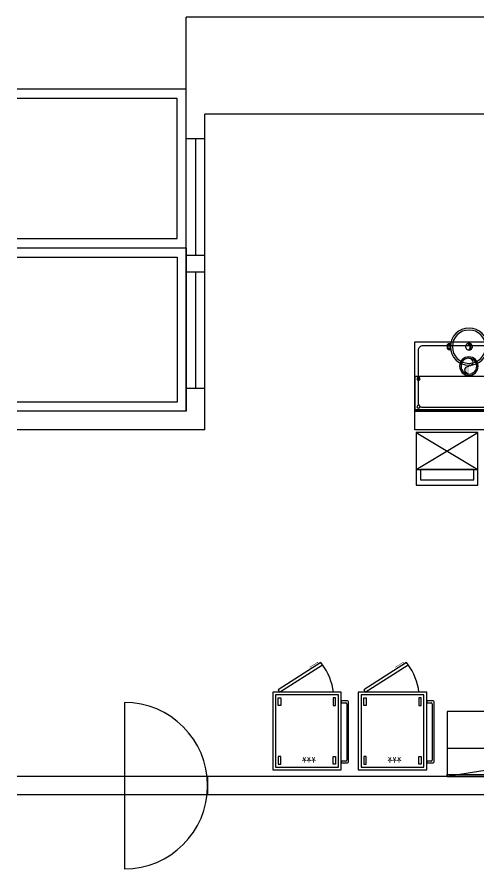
# Model space of a CAD drawing. Header units: centimetres. Extents: x 10321 to 16377, y 5009 to 10690.
# Drawn here: x 12477 to 12976, y 8363 to 9284 of the extents above; entities that cross this region are included whole.
import ezdxf

# ---------------------------------------------------------------- set-up
doc = ezdxf.new("R2010")
doc.units = ezdxf.units.CM
doc.header["$MEASUREMENT"] = 0
doc.layers.add('MUTFAKEKİPMAN', color=1, linetype='Continuous')
doc.layers.add('xxx_Auto_Duvar_Duvar Plan Kesit', color=7, linetype='Continuous', lineweight=30)
doc.layers.add('xxx_Auto_Duvar_Duvar Tarama', color=250, linetype='Continuous', lineweight=5)
doc.styles.add('style1', font='stylu.ttf', dxfattribs={"width": 0.8, "height": 12})

# ---------------------------------------------------------------- blocks, each defined once
blk = doc.blocks.new('A$C5F960F77')
at = {"layer": 'MUTFAKEKİPMAN'}
h = blk.add_hatch(color=256, dxfattribs=at)
edge = h.paths.add_edge_path(flags=17)
edge.add_arc((26.22, 51.4), 8.5, 0, 360)
edge = h.paths.add_edge_path()
edge.add_arc((26.22, 51.4), 10, 0, 360)
edge = h.paths.add_edge_path(flags=16)
edge.add_arc((30.47, 51.4), 4.25, 0, 180)
for points in [[(75, 0), (75, 110), (0, 110), (0, 0)], [(75, 110), (75, 0), (37.5, 0), (37.5, 110)], [(73, 0), (75, 0), (75, 110), (73, 110)]]:
    blk.add_lwpolyline(points, close=True, dxfattribs=at)
blk.add_lwpolyline([(71, 9), (71, 101, 0.414214), (66, 106), (9, 106, 0.414214), (4, 101), (4, 9, 0.414214), (9, 4), (66, 4, 0.414214)], format="xyb", close=True, dxfattribs=at)
for centre, radius in [((39.91, 105.85), 1.65), ((70.09, 105.85), 1.65), ((26.22, 51.4), 10), ((26.22, 51.4), 8.5), ((39.91, 4.15), 1.65), ((70.09, 4.15), 1.65)]:
    blk.add_circle(centre, radius, dxfattribs=at)
for centre, start, end in [((30.47, 51.4), 0, 180), ((21.97, 51.4), 180, 0)]:
    blk.add_arc(centre, 4.25, start, end, dxfattribs=at)
blk = doc.blocks.new('A$C5ED16480')
at = {"layer": 'MUTFAKEKİPMAN'}
for points in [[(23.45, 43.14), (23.45, 44.87, 0.414214), (21.45, 46.87), (18.55, 46.87, 0.414214), (16.55, 44.87), (16.55, 43.14)], [(23.45, 3.74), (23.45, 2, -0.414214), (21.45, 0), (18.55, 0, -0.414214), (16.55, 2), (16.55, 3.74)]]:
    blk.add_lwpolyline(points, format="xyb", dxfattribs=at)
for points in [[(22.45, 44.05), (22.45, 44.87, 0.414214), (21.45, 45.87), (18.55, 45.87, 0.414214), (17.55, 44.87), (17.55, 44.05)], [(22.45, 2.83), (22.45, 2, -0.414214), (21.45, 1), (18.55, 1, -0.414214), (17.55, 2), (17.55, 2.83)]]:
    blk.add_lwpolyline(points, format="xyb", close=True, dxfattribs=at)
for points in [[(16.35, 23.38), (17.74, 21.71), (22.31, 21.71), (23.65, 23.12)], [(16.6, 24.79), (18.21, 22.71), (21.88, 22.71), (23.6, 24.13)]]:
    blk.add_lwpolyline(points, dxfattribs=at)
for radius in [20, 18, 3.66]:
    blk.add_circle((20, 23.44), radius, dxfattribs=at)
blk = doc.blocks.new('A$C778B3713')
at = {"layer": 'MUTFAKEKİPMAN'}
for p, q in [((0, 130.5), (0, 129.5)), ((0, 129.5), (0, 65.49)), ((8, 131.5), (1, 131.5)), ((3, 129.5), (8, 129.5)), ((8, 129.5), (8, 131.5)), ((2, 67.49), (2, 128.5)), ((1, 64.49), (8, 64.49)), ((8, 66.49), (3, 66.49)), ((8, 64.49), (8, 66.49))]:
    blk.add_line(p, q, dxfattribs=at)
for points in [[(8, 55), (82, 55), (82, 139), (8, 139)], [(11, 58), (79, 58), (79, 136), (11, 136)], [(14.01, 132.87), (16.62, 132.87), (16.62, 124.44), (14.01, 124.44)], [(75.99, 132.87), (73.38, 132.87), (73.38, 124.44), (75.99, 124.44)], [(14.01, 61.12), (16.62, 61.12), (16.62, 69.55), (14.01, 69.55)], [(75.99, 61.12), (73.38, 61.12), (73.38, 69.55), (75.99, 69.55)], [(29.79, 22.82), (76.12, 52.47), (74.5, 55), (28.18, 25.35)]]:
    blk.add_lwpolyline(points, close=True, dxfattribs=at)
at = {"layer": 'MUTFAKEKİPMAN', "const_width": 0.5}
blk.add_lwpolyline([(32.32, 24.44), (33.36, 22.81), (40.33, 27.24), (42.11, 28.37)], dxfattribs=at)
at = {"layer": 'MUTFAKEKİPMAN'}
for centre, radius, start, end in [((1, 130.5), 1, 90, 180), ((3, 128.5), 1, 90, 180), ((1, 65.49), 1, 180, 270), ((3, 67.49), 1, 180, 270), ((78.52, 62.66), 62.66, 187.02959, 216.54948)]:
    blk.add_arc(centre, radius, start, end, dxfattribs=at)
at = {"layer": 'MUTFAKEKİPMAN', "style": 'style1', "width": 0.8}
blk.add_text('***', height=12, dxfattribs=at).set_placement((35.35, 119.17))
blk = doc.blocks.new('A$C72054625')
at = {"layer": 'MUTFAKEKİPMAN'}
for points in [[(0, 57), (66.92, 16.91)], [(0, 16.91), (66.92, 57)], [(0, 16.91), (66.92, 16.91)]]:
    blk.add_lwpolyline(points, dxfattribs=at)
for points in [[(0, 0), (66.92, 0), (66.92, 57), (0, 57)], [(4.59, 5.64), (62.33, 5.64), (62.33, 16.91), (4.59, 16.91)]]:
    blk.add_lwpolyline(points, close=True, dxfattribs=at)

msp = doc.modelspace()

# ---------------------------------------------------------------- linework, layer by layer
at = {"layer": 'MUTFAKEKİPMAN'}
msp.add_line((13132.21, 8493.12), (12942.21, 8463.12), dxfattribs=at)
for points in [[(12942.21, 8463.12), (13132.21, 8463.12), (13132.21, 8533.12), (12942.21, 8533.12)], [(12942.21, 8463.12), (13132.21, 8463.12), (13132.21, 8493.12), (12942.21, 8493.12)], [(12942.21, 8465.12), (13132.21, 8465.12), (13132.21, 8463.12), (12942.21, 8463.12)]]:
    msp.add_lwpolyline(points, close=True, dxfattribs=at)
at = {"layer": 'xxx_Auto_Duvar_Duvar Plan Kesit', "lineweight": 30}
for p, q in [((12660.21, 8857.66), (12660.21, 9283.66)), ((13947.21, 9283.66), (12660.21, 9283.66)), ((12680.21, 8837.66), (12680.21, 9178.66)), ((13003.21, 9178.66), (12680.21, 9178.66)), ((12680.21, 9152.1), (12660.21, 9152.1)), ((12670.21, 9152.1), (12670.21, 9026.15)), ((12680.21, 9026.15), (12660.21, 9026.15)), ((12680.21, 9008.16), (12660.21, 9008.16)), ((12670.21, 9008.16), (12670.21, 8882.21)), ((12680.21, 8882.21), (12660.21, 8882.21)), ((12660.21, 8857.66), (12477.15, 8857.66)), ((12907.21, 8857.66), (13512.21, 8857.66)), ((12907.21, 8837.66), (12907.21, 8857.66)), ((12680.21, 8837.66), (12477.15, 8837.66)), ((13274.21, 8837.66), (12907.21, 8837.66)), ((12593.21, 8543.12), (12593.21, 8363.12)), ((13512.21, 8463.12), (12477.15, 8463.12)), ((12683.21, 8463.12), (12683.21, 8443.12)), ((13532.21, 8443.12), (12477.15, 8443.12))]:
    msp.add_line(p, q, dxfattribs=at)
msp.add_arc((12593.21, 8453.12), 90, 270, 90, dxfattribs=at)
at = {"layer": 'xxx_Auto_Duvar_Duvar Tarama', "lineweight": 30}
for points in [[(12477.15, 9034.19), (12660.21, 9034.19), (12660.21, 9205.7), (12477.15, 9205.7)], [(12477.15, 9044.19), (12650.21, 9044.19), (12650.21, 9195.7), (12477.15, 9195.7)], [(12477.15, 9034.19), (12660.21, 9034.19), (12660.21, 8857.66), (12477.15, 8857.66)], [(12477.15, 9024.19), (12650.21, 9024.19), (12650.21, 8867.66), (12477.15, 8867.66)]]:
    msp.add_lwpolyline(points, dxfattribs=at)

# ---------------------------------------------------------------- block references
at = {"layer": 'MUTFAKEKİPMAN', "xscale": -1, "rotation": 90}
for name, p in [('A$C5ED16480', (12989.39, 8947.47)), ('A$C5F960F77', (13017.21, 8932.66))]:
    msp.add_blockref(name, p, dxfattribs=at)
at = {"layer": 'MUTFAKEKİPMAN'}
msp.add_blockref('A$C72054625', (12908.73, 8777.9), dxfattribs=at)
at = {"layer": 'MUTFAKEKİPMAN', "rotation": 180}
for p in [(12835.66, 8609.21), (12928.2, 8609.21)]:
    msp.add_blockref('A$C778B3713', p, dxfattribs=at)

doc.saveas('drawing.dxf')
